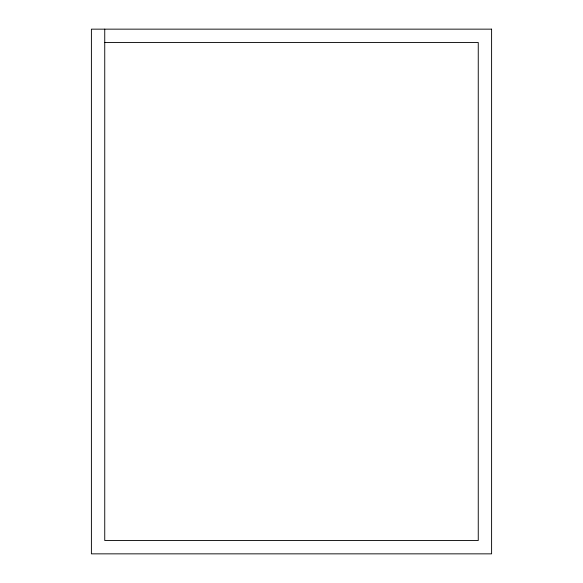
<?xml version="1.0" encoding="UTF-8"?>
<svg xmlns="http://www.w3.org/2000/svg" width="583" height="583" viewBox="0 0 583 583"><rect width="100%" height="100%" fill="white"/><g stroke="black" fill="none" stroke-linecap="round" stroke-linejoin="round"><path stroke-width="0.87" d="M104.743 42.493L478.257 42.493L478.257 540.507L104.743 540.507L104.743 29.15M491.6 29.15L91.4 29.15L91.4 553.85L491.6 553.85L491.6 29.15"/></g></svg>
